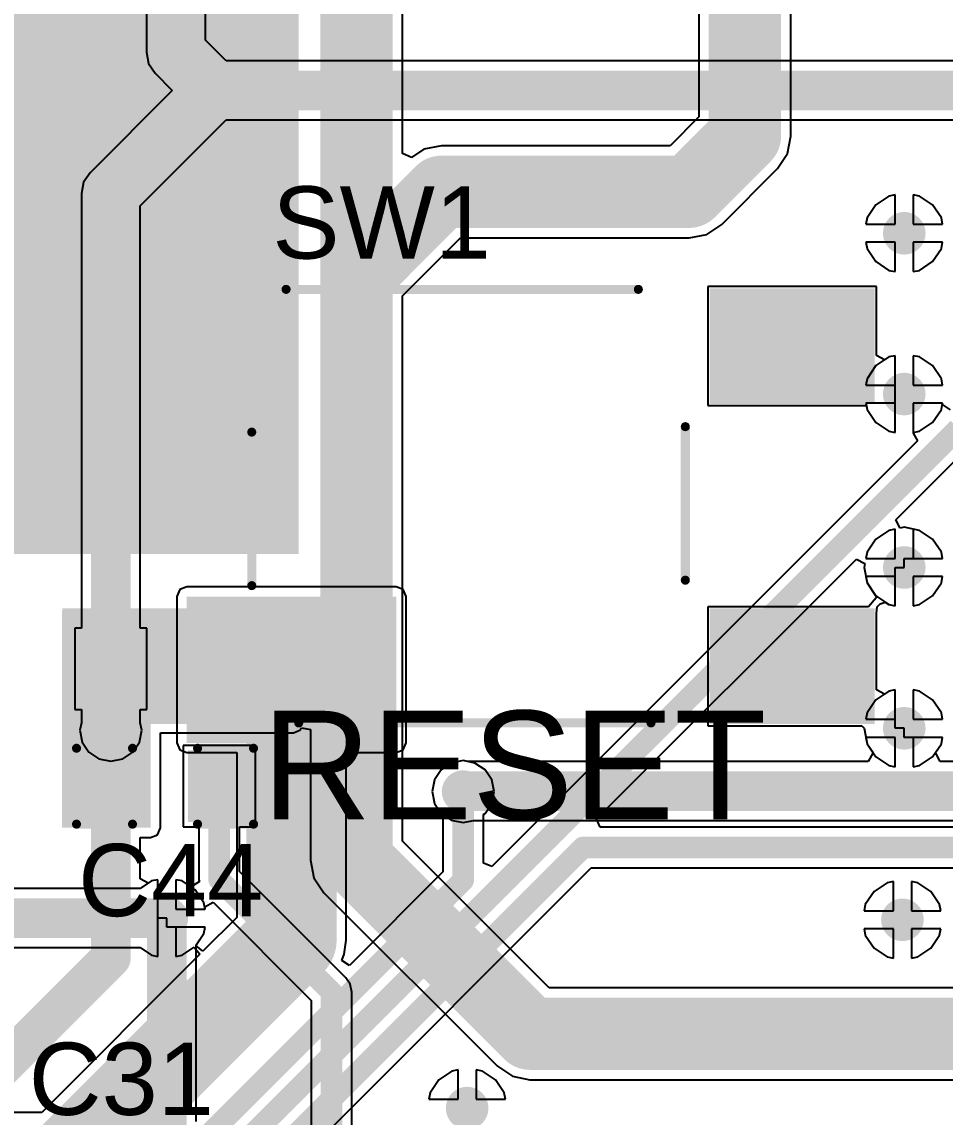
# Model space of a CAD drawing. Header units: millimetres. Extents: x -0.26 to 4.68, y -0.29 to 2.93.
# Drawn here: x 3.633 to 4.144, y 1.85 to 2.456 of the extents above; entities that cross this region are included whole.
import ezdxf

# ---------------------------------------------------------------- set-up
doc = ezdxf.new("R2010")
doc.units = ezdxf.units.MM
doc.header["$MEASUREMENT"] = 0
for name, color, linetype in [('BottomLayer', 5, 'Continuous'), ('BottomPaste', 16, 'Continuous'), ('BottomSolder', 6, 'Continuous'), ('TopLayer', 1, 'Continuous'), ('TopOverlay', 2, 'Continuous'), ('TopPaste', 8, 'Continuous'), ('TopSolder', 216, 'Continuous'), ('ViaHoleLayer', 16, 'Continuous')]:
    doc.layers.add(name, color=color, linetype=linetype)
doc.styles.add('Arial', font='', dxfattribs={"height": 0.2})
doc.styles.get('Arial').set_extended_font_data('Arial')

# ---------------------------------------------------------------- blocks, each defined once
blk = doc.blocks.new('TL3301NF160QG_33')
at = {"layer": 'TopLayer'}
for points in [[(-0.1374, 0.06063), (-0.22087, 0.06063), (-0.22087, 0.11654), (-0.1374, 0.11654)], [(0.22087, 0.06063), (0.1374, 0.06063), (0.1374, 0.11654), (0.22087, 0.11654)], [(-0.1374, -0.11654), (-0.22087, -0.11654), (-0.22087, -0.06063), (-0.1374, -0.06063)], [(0.22087, -0.11654), (0.1374, -0.11654), (0.1374, -0.06063), (0.22087, -0.06063)]]:
    blk.add_hatch(color=1, dxfattribs=at).paths.add_polyline_path(points)
at = {"layer": 'TopPaste'}
for points in [[(-0.1374, 0.06063), (-0.22087, 0.06063), (-0.22087, 0.11654), (-0.1374, 0.11654)], [(0.22087, 0.06063), (0.1374, 0.06063), (0.1374, 0.11654), (0.22087, 0.11654)], [(-0.1374, -0.11654), (-0.22087, -0.11654), (-0.22087, -0.06063), (-0.1374, -0.06063)], [(0.22087, -0.11654), (0.1374, -0.11654), (0.1374, -0.06063), (0.22087, -0.06063)]]:
    blk.add_hatch(color=8, dxfattribs=at).paths.add_polyline_path(points)
at = {"layer": 'TopSolder'}
for points in [[(-0.1334, 0.05663), (-0.22487, 0.05663), (-0.22487, 0.12054), (-0.1334, 0.12054)], [(0.22487, 0.05663), (0.1334, 0.05663), (0.1334, 0.12054), (0.22487, 0.12054)], [(-0.1334, -0.12054), (-0.22487, -0.12054), (-0.22487, -0.05663), (-0.1334, -0.05663)], [(0.22487, -0.12054), (0.1334, -0.12054), (0.1334, -0.05663), (0.22487, -0.05663)]]:
    blk.add_hatch(color=216, dxfattribs=at).paths.add_polyline_path(points)
at = {"layer": 'TopOverlay'}
for points, const_width in [([(-0.188, 0.129), (-0.183, 0.124)], 0.00787), ([(-0.188, 0.129), (-0.178, 0.129)], 0.00787), ([(-0.183, 0.124), (-0.178, 0.129)], 0.00787), ([(-0.101, 0.12), (0.094, 0.12)], 0.005), ([(-0.12, -0.044), (-0.12, 0.041)], 0.005), ([(0.12, -0.041), (0.12, 0.044)], 0.005), ([(-0.094, -0.12), (0.101, -0.12)], 0.005)]:
    blk.add_lwpolyline(points, dxfattribs=dict(at, const_width=const_width))
for points, const_width in [([(-0.18997, 0.129, 1), (-0.18603, 0.129, 1)], 0.00394), ([(-0.18997, 0.129, 1), (-0.18603, 0.129, 1)], 0.00394), ([(-0.18497, 0.124, 1), (-0.18103, 0.124, 1)], 0.00394), ([(-0.18497, 0.124, 1), (-0.18103, 0.124, 1)], 0.00394), ([(-0.17997, 0.129, 1), (-0.17603, 0.129, 1)], 0.00394), ([(-0.17997, 0.129, 1), (-0.17603, 0.129, 1)], 0.00394), ([(-0.10225, 0.12, 1), (-0.09975, 0.12, 1)], 0.0025), ([(0.09275, 0.12, 1), (0.09525, 0.12, 1)], 0.0025), ([(-0.12125, 0.041, 1), (-0.11875, 0.041, 1)], 0.0025), ([(0.11875, 0.044, 1), (0.12125, 0.044, 1)], 0.0025), ([(-0.12125, -0.044, 1), (-0.11875, -0.044, 1)], 0.0025), ([(0.11875, -0.041, 1), (0.12125, -0.041, 1)], 0.0025), ([(-0.09525, -0.12, 1), (-0.09275, -0.12, 1)], 0.0025), ([(0.09975, -0.12, 1), (0.10225, -0.12, 1)], 0.0025)]:
    blk.add_lwpolyline(points, format="xyb", close=True, dxfattribs=dict(at, const_width=const_width))
blk = doc.blocks.new('R___0603_B_46')
at = {"layer": 'BottomLayer'}
for points in [[(-0.045, -0.0175), (-0.045, 0.0175), (-0.015, 0.0175), (-0.015, -0.0175)], [(0.015, -0.0175), (0.015, 0.0175), (0.045, 0.0175), (0.045, -0.0175)]]:
    blk.add_hatch(color=5, dxfattribs=at).paths.add_polyline_path(points)
at = {"layer": 'BottomPaste'}
for points in [[(-0.045, -0.0175), (-0.045, 0.0175), (-0.015, 0.0175), (-0.015, -0.0175)], [(0.015, -0.0175), (0.015, 0.0175), (0.045, 0.0175), (0.045, -0.0175)]]:
    blk.add_hatch(color=16, dxfattribs=at).paths.add_polyline_path(points)
at = {"layer": 'BottomSolder'}
for points in [[(-0.049, -0.0215), (-0.049, 0.0215), (-0.011, 0.0215), (-0.011, -0.0215)], [(0.011, -0.0215), (0.011, 0.0215), (0.049, 0.0215), (0.049, -0.0215)]]:
    blk.add_hatch(color=6, dxfattribs=at).paths.add_polyline_path(points)
blk = doc.blocks.new('C___0603_158')
at = {"layer": 'TopLayer'}
for points in [[(-0.015, 0.0175), (-0.015, -0.0175), (-0.045, -0.0175), (-0.045, 0.0175)], [(0.045, 0.0175), (0.045, -0.0175), (0.015, -0.0175), (0.015, 0.0175)]]:
    blk.add_hatch(color=1, dxfattribs=at).paths.add_polyline_path(points)
at = {"layer": 'TopPaste'}
for points in [[(-0.015, 0.0175), (-0.015, -0.0175), (-0.045, -0.0175), (-0.045, 0.0175)], [(0.045, 0.0175), (0.045, -0.0175), (0.015, -0.0175), (0.015, 0.0175)]]:
    blk.add_hatch(color=8, dxfattribs=at).paths.add_polyline_path(points)
at = {"layer": 'TopSolder'}
for points in [[(-0.01264, 0.01986), (-0.01264, -0.01986), (-0.04736, -0.01986), (-0.04736, 0.01986)], [(0.04736, 0.01986), (0.04736, -0.01986), (0.01264, -0.01986), (0.01264, 0.01986)]]:
    blk.add_hatch(color=216, dxfattribs=at).paths.add_polyline_path(points)
at = {"layer": 'TopOverlay', "const_width": 0.005}
for points in [[(-0.049, 0.021), (-0.049, -0.021)], [(-0.018, 0.021), (-0.049, 0.021)], [(0.049, 0.021), (0.018, 0.021)], [(0.049, 0.021), (0.049, -0.021)], [(-0.018, -0.021), (-0.049, -0.021)], [(0.049, -0.021), (0.018, -0.021)]]:
    blk.add_lwpolyline(points, dxfattribs=at)
at = {"layer": 'TopOverlay', "const_width": 0.0025}
for points in [[(-0.05025, 0.021, 1), (-0.04775, 0.021, 1)], [(-0.05025, 0.021, 1), (-0.04775, 0.021, 1)], [(-0.01925, 0.021, 1), (-0.01675, 0.021, 1)], [(0.01675, 0.021, 1), (0.01925, 0.021, 1)], [(0.04775, 0.021, 1), (0.05025, 0.021, 1)], [(0.04775, 0.021, 1), (0.05025, 0.021, 1)], [(-0.05025, -0.021, 1), (-0.04775, -0.021, 1)], [(-0.05025, -0.021, 1), (-0.04775, -0.021, 1)], [(-0.01925, -0.021, 1), (-0.01675, -0.021, 1)], [(0.01675, -0.021, 1), (0.01925, -0.021, 1)], [(0.04775, -0.021, 1), (0.05025, -0.021, 1)], [(0.04775, -0.021, 1), (0.05025, -0.021, 1)]]:
    blk.add_lwpolyline(points, format="xyb", close=True, dxfattribs=at)

msp = doc.modelspace()

# ---------------------------------------------------------------- hatches: boundary and pattern name
at = {"layer": 'BottomLayer'}
h = msp.add_hatch(color=5, dxfattribs=at)
edge = h.paths.add_edge_path()
edge.add_arc((4.121, 2.339), 0.01181, 0, 360)
h = msp.add_hatch(color=5, dxfattribs=at)
edge = h.paths.add_edge_path()
edge.add_arc((4.121, 2.25), 0.01181, 0, 360)
h = msp.add_hatch(color=5, dxfattribs=at)
edge = h.paths.add_edge_path()
edge.add_arc((4.121, 2.154), 0.01181, 0, 360)
msp.add_hatch(color=5, dxfattribs=at).paths.add_polyline_path([(3.72382, 2.05695), (3.83982, 2.05695), (3.83982, 2.13795), (3.72382, 2.13795)])
h = msp.add_hatch(color=5, dxfattribs=at)
edge = h.paths.add_edge_path()
edge.add_arc((3.81782, 2.10795), 0.01181, 0, 360)
h = msp.add_hatch(color=5, dxfattribs=at)
edge = h.paths.add_edge_path()
edge.add_arc((3.81782, 2.07995), 0.01181, 0, 360)
h = msp.add_hatch(color=5, dxfattribs=at)
edge = h.paths.add_edge_path()
edge.add_arc((3.68182, 2.06395), 0.01181, 0, 360)
h = msp.add_hatch(color=5, dxfattribs=at)
edge = h.paths.add_edge_path()
edge.add_arc((4.121, 2.065), 0.01181, 0, 360)
h = msp.add_hatch(color=5, dxfattribs=at)
edge = h.paths.add_edge_path()
edge.add_arc((3.87682, 2.02995), 0.01181, 0, 360)
h = msp.add_hatch(color=5, dxfattribs=at)
edge = h.paths.add_edge_path()
edge.add_arc((3.71282, 1.95995), 0.01181, 0, 360)
h = msp.add_hatch(color=5, dxfattribs=at)
edge = h.paths.add_edge_path()
edge.add_arc((4.12, 1.959), 0.01181, 0, 360)
h = msp.add_hatch(color=5, dxfattribs=at)
edge = h.paths.add_edge_path()
edge.add_arc((3.87905, 1.85477), 0.01181, 0, 360)
at = {"layer": 'BottomSolder'}
h = msp.add_hatch(color=6, dxfattribs=at)
edge = h.paths.add_edge_path()
edge.add_arc((4.121, 2.339), 0.00591, 0, 360)
h = msp.add_hatch(color=6, dxfattribs=at)
edge = h.paths.add_edge_path()
edge.add_arc((4.121, 2.25), 0.00591, 0, 360)
h = msp.add_hatch(color=6, dxfattribs=at)
edge = h.paths.add_edge_path()
edge.add_arc((4.121, 2.154), 0.00591, 0, 360)
h = msp.add_hatch(color=6, dxfattribs=at)
edge = h.paths.add_edge_path()
edge.add_arc((3.81782, 2.10795), 0.00591, 0, 360)
h = msp.add_hatch(color=6, dxfattribs=at)
edge = h.paths.add_edge_path()
edge.add_arc((3.81782, 2.07995), 0.00591, 0, 360)
h = msp.add_hatch(color=6, dxfattribs=at)
edge = h.paths.add_edge_path()
edge.add_arc((3.68182, 2.06395), 0.00591, 0, 360)
h = msp.add_hatch(color=6, dxfattribs=at)
edge = h.paths.add_edge_path()
edge.add_arc((4.121, 2.065), 0.00591, 0, 360)
h = msp.add_hatch(color=6, dxfattribs=at)
edge = h.paths.add_edge_path()
edge.add_arc((3.87682, 2.02995), 0.00591, 0, 360)
h = msp.add_hatch(color=6, dxfattribs=at)
edge = h.paths.add_edge_path()
edge.add_arc((3.71282, 1.95995), 0.00591, 0, 360)
h = msp.add_hatch(color=6, dxfattribs=at)
edge = h.paths.add_edge_path()
edge.add_arc((4.12, 1.959), 0.00591, 0, 360)
h = msp.add_hatch(color=6, dxfattribs=at)
edge = h.paths.add_edge_path()
edge.add_arc((3.87905, 1.85477), 0.00591, 0, 360)
at = {"layer": 'TopLayer'}
for points in [[(3.45482, 2.16152), (3.78582, 2.16152), (3.78582, 2.53495), (3.45482, 2.53495)], [(3.65482, 2.06795), (3.783, 2.06795), (3.783, 2.12995), (3.65482, 2.12995)], [(3.65482, 2.00995), (3.70382, 2.00995), (3.70382, 2.07695), (3.65482, 2.07695)]]:
    msp.add_hatch(color=1, dxfattribs=at).paths.add_polyline_path(points)
h = msp.add_hatch(color=1, dxfattribs=at)
edge = h.paths.add_edge_path()
edge.add_arc((4.121, 2.339), 0.01181, 0, 360)
h = msp.add_hatch(color=1, dxfattribs=at)
edge = h.paths.add_edge_path()
edge.add_arc((4.121, 2.25), 0.01181, 0, 360)
h = msp.add_hatch(color=1, dxfattribs=at)
edge = h.paths.add_edge_path()
edge.add_arc((4.121, 2.154), 0.01181, 0, 360)
h = msp.add_hatch(color=1, dxfattribs=at)
edge = h.paths.add_edge_path()
edge.add_arc((3.81782, 2.10795), 0.01181, 0, 360)
h = msp.add_hatch(color=1, dxfattribs=at)
edge = h.paths.add_edge_path()
edge.add_arc((3.81782, 2.07995), 0.01181, 0, 360)
h = msp.add_hatch(color=1, dxfattribs=at)
edge = h.paths.add_edge_path()
edge.add_arc((3.68182, 2.06395), 0.01181, 0, 360)
h = msp.add_hatch(color=1, dxfattribs=at)
edge = h.paths.add_edge_path()
edge.add_arc((4.121, 2.065), 0.01181, 0, 360)
h = msp.add_hatch(color=1, dxfattribs=at)
edge = h.paths.add_edge_path()
edge.add_arc((3.87682, 2.02995), 0.01181, 0, 360)
h = msp.add_hatch(color=1, dxfattribs=at)
edge = h.paths.add_edge_path()
edge.add_arc((3.71282, 1.95995), 0.01181, 0, 360)
h = msp.add_hatch(color=1, dxfattribs=at)
edge = h.paths.add_edge_path()
edge.add_arc((4.12, 1.959), 0.01181, 0, 360)
h = msp.add_hatch(color=1, dxfattribs=at)
edge = h.paths.add_edge_path()
edge.add_arc((3.87905, 1.85477), 0.01181, 0, 360)
at = {"layer": 'TopSolder'}
h = msp.add_hatch(color=216, dxfattribs=at)
edge = h.paths.add_edge_path()
edge.add_arc((4.121, 2.339), 0.00591, 0, 360)
h = msp.add_hatch(color=216, dxfattribs=at)
edge = h.paths.add_edge_path()
edge.add_arc((4.121, 2.25), 0.00591, 0, 360)
h = msp.add_hatch(color=216, dxfattribs=at)
edge = h.paths.add_edge_path()
edge.add_arc((4.121, 2.154), 0.00591, 0, 360)
h = msp.add_hatch(color=216, dxfattribs=at)
edge = h.paths.add_edge_path()
edge.add_arc((3.81782, 2.10795), 0.00591, 0, 360)
h = msp.add_hatch(color=216, dxfattribs=at)
edge = h.paths.add_edge_path()
edge.add_arc((3.81782, 2.07995), 0.00591, 0, 360)
h = msp.add_hatch(color=216, dxfattribs=at)
edge = h.paths.add_edge_path()
edge.add_arc((3.68182, 2.06395), 0.00591, 0, 360)
h = msp.add_hatch(color=216, dxfattribs=at)
edge = h.paths.add_edge_path()
edge.add_arc((4.121, 2.065), 0.00591, 0, 360)
h = msp.add_hatch(color=216, dxfattribs=at)
edge = h.paths.add_edge_path()
edge.add_arc((3.87682, 2.02995), 0.00591, 0, 360)
h = msp.add_hatch(color=216, dxfattribs=at)
edge = h.paths.add_edge_path()
edge.add_arc((3.71282, 1.95995), 0.00591, 0, 360)
h = msp.add_hatch(color=216, dxfattribs=at)
edge = h.paths.add_edge_path()
edge.add_arc((4.12, 1.959), 0.00591, 0, 360)
h = msp.add_hatch(color=216, dxfattribs=at)
edge = h.paths.add_edge_path()
edge.add_arc((3.87905, 1.85477), 0.00591, 0, 360)
at = {"layer": 'ViaHoleLayer'}
h = msp.add_hatch(color=16, dxfattribs=at)
edge = h.paths.add_edge_path()
edge.add_arc((4.121, 2.339), 0.00591, 0, 360)
h = msp.add_hatch(color=16, dxfattribs=at)
edge = h.paths.add_edge_path()
edge.add_arc((4.121, 2.25), 0.00591, 0, 360)
h = msp.add_hatch(color=16, dxfattribs=at)
edge = h.paths.add_edge_path()
edge.add_arc((4.121, 2.154), 0.00591, 0, 360)
h = msp.add_hatch(color=16, dxfattribs=at)
edge = h.paths.add_edge_path()
edge.add_arc((3.81782, 2.10795), 0.00591, 0, 360)
h = msp.add_hatch(color=16, dxfattribs=at)
edge = h.paths.add_edge_path()
edge.add_arc((3.81782, 2.07995), 0.00591, 0, 360)
h = msp.add_hatch(color=16, dxfattribs=at)
edge = h.paths.add_edge_path()
edge.add_arc((3.68182, 2.06395), 0.00591, 0, 360)
h = msp.add_hatch(color=16, dxfattribs=at)
edge = h.paths.add_edge_path()
edge.add_arc((4.121, 2.065), 0.00591, 0, 360)
h = msp.add_hatch(color=16, dxfattribs=at)
edge = h.paths.add_edge_path()
edge.add_arc((3.87682, 2.02995), 0.00591, 0, 360)
h = msp.add_hatch(color=16, dxfattribs=at)
edge = h.paths.add_edge_path()
edge.add_arc((3.71282, 1.95995), 0.00591, 0, 360)
h = msp.add_hatch(color=16, dxfattribs=at)
edge = h.paths.add_edge_path()
edge.add_arc((4.12, 1.959), 0.00591, 0, 360)
h = msp.add_hatch(color=16, dxfattribs=at)
edge = h.paths.add_edge_path()
edge.add_arc((3.87905, 1.85477), 0.00591, 0, 360)

# ---------------------------------------------------------------- linework, layer by layer
at = {"layer": 'BottomLayer'}
for p, q in [((3.70151, 2.59783), (3.70151, 2.43917)), ((3.73414, 2.44592), (3.73414, 2.50814)), ((3.74569, 2.43437), (3.73414, 2.44592)), ((3.70151, 2.43917), (3.70275, 2.43292)), ((3.70275, 2.43292), (3.70629, 2.42763)), ((4.38471, 2.43437), (3.74569, 2.43437)), ((3.70629, 2.42763), (3.71586, 2.41806)), ((3.71586, 2.41806), (3.67029, 2.37248)), ((3.69814, 2.35419), (3.74569, 2.40174)), ((3.74569, 2.40174), (4.37796, 2.40174)), ((3.67029, 2.37248), (3.66675, 2.36719)), ((3.66675, 2.36719), (3.66551, 2.36095)), ((3.66551, 2.36095), (3.66551, 2.12045)), ((4.11249, 2.35955), (4.10528, 2.35472)), ((4.116, 2.36024), (4.11249, 2.35955)), ((4.116, 2.344), (4.116, 2.36024)), ((4.12951, 2.35955), (4.126, 2.36024)), ((4.126, 2.36024), (4.126, 2.344)), ((4.13672, 2.35472), (4.12951, 2.35955)), ((3.69814, 2.12045), (3.69814, 2.35419)), ((4.10528, 2.35472), (4.10045, 2.34751)), ((4.14155, 2.34751), (4.13672, 2.35472)), ((4.10045, 2.34751), (4.09976, 2.344)), ((4.14224, 2.344), (4.14155, 2.34751)), ((4.09976, 2.344), (4.116, 2.344)), ((4.126, 2.344), (4.14224, 2.344)), ((4.116, 2.334), (4.09976, 2.334)), ((4.09976, 2.334), (4.10045, 2.33049)), ((4.116, 2.31776), (4.116, 2.334)), ((4.14224, 2.334), (4.126, 2.334)), ((4.126, 2.334), (4.126, 2.31776)), ((4.14155, 2.33049), (4.14224, 2.334)), ((4.10045, 2.33049), (4.10528, 2.32328)), ((4.13672, 2.32328), (4.14155, 2.33049)), ((4.10528, 2.32328), (4.11249, 2.31845)), ((4.12951, 2.31845), (4.13672, 2.32328)), ((4.11249, 2.31845), (4.116, 2.31776)), ((4.126, 2.31776), (4.12951, 2.31845)), ((4.11249, 2.27055), (4.10528, 2.26572)), ((4.116, 2.27124), (4.11249, 2.27055)), ((4.116, 2.255), (4.116, 2.27124)), ((4.12951, 2.27055), (4.126, 2.27124)), ((4.126, 2.27124), (4.126, 2.255)), ((4.13672, 2.26572), (4.12951, 2.27055)), ((4.10528, 2.26572), (4.10045, 2.25851)), ((4.14155, 2.25851), (4.13672, 2.26572)), ((4.10045, 2.25851), (4.09976, 2.255)), ((4.09976, 2.255), (4.116, 2.255)), ((4.126, 2.255), (4.14224, 2.255)), ((4.14224, 2.255), (4.14155, 2.25851)), ((4.116, 2.245), (4.09976, 2.245)), ((4.09976, 2.245), (4.10045, 2.24149)), ((4.116, 2.22876), (4.116, 2.245)), ((4.14224, 2.245), (4.126, 2.245)), ((4.126, 2.245), (4.126, 2.22841)), ((4.14209, 2.24425), (4.14224, 2.245)), ((4.14659, 2.24124), (4.14209, 2.24425)), ((4.10045, 2.24149), (4.10528, 2.23428)), ((4.10528, 2.23428), (4.11249, 2.22945)), ((4.11249, 2.22945), (4.116, 2.22876)), ((4.126, 2.22841), (4.1283, 2.22411)), ((4.1283, 2.22411), (3.89266, 1.98848)), ((4.11631, 2.1804), (4.15564, 2.21973)), ((4.11877, 2.17579), (4.11631, 2.1804)), ((4.121, 2.17624), (4.11877, 2.17579)), ((4.12951, 2.17455), (4.121, 2.17624)), ((4.13672, 2.16972), (4.12951, 2.17455)), ((4.14155, 2.16251), (4.13672, 2.16972)), ((3.95074, 2.01483), (4.0946, 2.15869)), ((4.0946, 2.15869), (4.09921, 2.15623)), ((4.121, 2.154), (4.121, 2.159)), ((4.121, 2.159), (4.14224, 2.159)), ((4.14224, 2.159), (4.14155, 2.16251)), ((4.09921, 2.15623), (4.09876, 2.154)), ((4.09876, 2.154), (4.10045, 2.14549)), ((4.116, 2.13276), (4.116, 2.154)), ((4.116, 2.154), (4.121, 2.154)), ((4.14224, 2.149), (4.126, 2.149)), ((4.126, 2.149), (4.126, 2.13276)), ((4.14155, 2.14549), (4.14224, 2.149)), ((3.72, 2.14178), (3.71841, 2.13795)), ((3.72382, 2.14336), (3.72, 2.14178)), ((3.83982, 2.14336), (3.72382, 2.14336)), ((3.84365, 2.14178), (3.83982, 2.14336)), ((3.84523, 2.13795), (3.84365, 2.14178)), ((4.10045, 2.14549), (4.10528, 2.13828)), ((4.13672, 2.13828), (4.14155, 2.14549)), ((3.71841, 2.13795), (3.71841, 2.05695)), ((3.84523, 2.05695), (3.84523, 2.13795)), ((4.10528, 2.13828), (4.11249, 2.13345)), ((4.12951, 2.13345), (4.13672, 2.13828)), ((4.11249, 2.13345), (4.116, 2.13276)), ((4.126, 2.13276), (4.12951, 2.13345)), ((3.66551, 2.12045), (3.66182, 2.12045)), ((3.66182, 2.12045), (3.66182, 2.07545)), ((3.70182, 2.12045), (3.69814, 2.12045)), ((3.70182, 2.07545), (3.70182, 2.12045)), ((4.11249, 2.08555), (4.10528, 2.08072)), ((4.116, 2.08624), (4.11249, 2.08555)), ((4.116, 2.07), (4.116, 2.08624)), ((4.12951, 2.08555), (4.126, 2.08624)), ((4.126, 2.08624), (4.126, 2.07)), ((4.13672, 2.08072), (4.12951, 2.08555)), ((4.10528, 2.08072), (4.10045, 2.07351)), ((4.14155, 2.07351), (4.13672, 2.08072)), ((3.66182, 2.07545), (3.66551, 2.07545)), ((3.66551, 2.07545), (3.66551, 2.06811)), ((3.69814, 2.06811), (3.69814, 2.07545)), ((3.69814, 2.07545), (3.70182, 2.07545)), ((4.10045, 2.07351), (4.09976, 2.07)), ((4.14224, 2.07), (4.14155, 2.07351)), ((3.66551, 2.06811), (3.66468, 2.06395)), ((3.69896, 2.06395), (3.69814, 2.06811)), ((4.09976, 2.07), (4.116, 2.07)), ((4.126, 2.07), (4.14224, 2.07)), ((3.66468, 2.06395), (3.66599, 2.05739)), ((3.69766, 2.05739), (3.69896, 2.06395)), ((3.66599, 2.05739), (3.6697, 2.05183)), ((3.69394, 2.05183), (3.69766, 2.05739)), ((3.71841, 2.05695), (3.72, 2.05312)), ((3.84365, 2.05312), (3.84523, 2.05695)), ((4.116, 2.06), (4.09976, 2.06)), ((4.09976, 2.06), (4.10045, 2.05649)), ((4.10045, 2.05649), (4.10528, 2.04928)), ((4.116, 2.04376), (4.116, 2.06)), ((4.14224, 2.06), (4.126, 2.06)), ((4.126, 2.06), (4.126, 2.04376)), ((4.13672, 2.04928), (4.14155, 2.05649)), ((4.14155, 2.05649), (4.14224, 2.06)), ((3.6697, 2.05183), (3.67526, 2.04811)), ((3.68838, 2.04811), (3.69394, 2.05183)), ((3.72, 2.05312), (3.72382, 2.05154)), ((3.72382, 2.05154), (3.75156, 2.05154)), ((3.75156, 2.05154), (3.75156, 1.96036)), ((3.81208, 1.94782), (3.81208, 2.05154)), ((3.81208, 2.05154), (3.83982, 2.05154)), ((3.83982, 2.05154), (3.84365, 2.05312)), ((4.10528, 2.04928), (4.11249, 2.04445)), ((4.12951, 2.04445), (4.13672, 2.04928)), ((3.67526, 2.04811), (3.68182, 2.04681)), ((3.68182, 2.04681), (3.68838, 2.04811)), ((3.87026, 2.04578), (3.8647, 2.04207)), ((3.87682, 2.04709), (3.87026, 2.04578)), ((3.88338, 2.04578), (3.87682, 2.04709)), ((3.88894, 2.04207), (3.88338, 2.04578)), ((4.11249, 2.04445), (4.116, 2.04376)), ((4.126, 2.04376), (4.12951, 2.04445)), ((3.8647, 2.04207), (3.86099, 2.03651)), ((3.89266, 2.03651), (3.88894, 2.04207)), ((3.86099, 2.03651), (3.85968, 2.02995)), ((3.89396, 2.02995), (3.89266, 2.03651)), ((3.85968, 2.02995), (3.86099, 2.02339)), ((3.89266, 2.02339), (3.89396, 2.02995)), ((3.86099, 2.02339), (3.8647, 2.01783)), ((3.88894, 2.01783), (3.89266, 2.02339)), ((3.8647, 2.01783), (3.86561, 2.01722)), ((3.86561, 2.01722), (3.86561, 1.98547)), ((3.88804, 2.01722), (3.88894, 2.01783)), ((3.88804, 1.99039), (3.88804, 2.01722)), ((3.95265, 2.01022), (3.95074, 2.01483)), ((4.2351, 2.01022), (3.95265, 2.01022)), ((3.89266, 1.98848), (3.88804, 1.99039)), ((3.79004, 1.83009), (3.94773, 1.98778)), ((3.86561, 1.98547), (3.81387, 1.93373)), ((3.94773, 1.98778), (4.44251, 1.98778)), ((3.69798, 1.97626), (3.62186, 1.97626)), ((3.70431, 1.98049), (3.69798, 1.97626)), ((3.70782, 1.98119), (3.70431, 1.98049)), ((3.70782, 1.95995), (3.70782, 1.98119)), ((3.72133, 1.98049), (3.71782, 1.98119)), ((3.71782, 1.98119), (3.71782, 1.96495)), ((3.72855, 1.97567), (3.72133, 1.98049)), ((4.11149, 1.97955), (4.10428, 1.97472)), ((4.115, 1.98024), (4.11149, 1.97955)), ((4.115, 1.964), (4.115, 1.98024)), ((4.12851, 1.97955), (4.125, 1.98024)), ((4.125, 1.98024), (4.125, 1.964)), ((4.13572, 1.97472), (4.12851, 1.97955)), ((3.73337, 1.96846), (3.72855, 1.97567)), ((4.10428, 1.97472), (4.09945, 1.96751)), ((4.14055, 1.96751), (4.13572, 1.97472)), ((3.71782, 1.96495), (3.73407, 1.96495)), ((3.73407, 1.96495), (3.73337, 1.96846)), ((4.09945, 1.96751), (4.09876, 1.964)), ((4.14124, 1.964), (4.14055, 1.96751)), ((3.70782, 1.9387), (3.70782, 1.95995)), ((3.75156, 1.96036), (3.73281, 1.9416)), ((4.09876, 1.964), (4.115, 1.964)), ((4.125, 1.964), (4.14124, 1.964)), ((3.73407, 1.95495), (3.71782, 1.95495)), ((3.71782, 1.95495), (3.71782, 1.9387)), ((3.73337, 1.95144), (3.73407, 1.95495)), ((4.115, 1.954), (4.09876, 1.954)), ((4.09876, 1.954), (4.09945, 1.95049)), ((4.115, 1.93776), (4.115, 1.954)), ((4.14124, 1.954), (4.125, 1.954)), ((4.125, 1.954), (4.125, 1.93776)), ((4.14055, 1.95049), (4.14124, 1.954)), ((3.72893, 1.94479), (3.73079, 1.94758)), ((3.73079, 1.94758), (3.73337, 1.95144)), ((3.81105, 1.93999), (3.81208, 1.94782)), ((4.09945, 1.95049), (4.10428, 1.94328)), ((4.13572, 1.94328), (4.14055, 1.95049)), ((3.58567, 1.94364), (3.69798, 1.94364)), ((3.73117, 1.93996), (3.64362, 1.85241)), ((3.69798, 1.94364), (3.70431, 1.9394)), ((3.72133, 1.9394), (3.72798, 1.94385)), ((3.72798, 1.94385), (3.73117, 1.93996)), ((3.73281, 1.9416), (3.72893, 1.94479)), ((3.80963, 1.93656), (3.81105, 1.93999)), ((4.10428, 1.94328), (4.11149, 1.93845)), ((4.12851, 1.93845), (4.13572, 1.94328)), ((3.70431, 1.9394), (3.70782, 1.9387)), ((3.71782, 1.9387), (3.72133, 1.9394)), ((3.81387, 1.93373), (3.80963, 1.93656)), ((4.11149, 1.93845), (4.115, 1.93776)), ((4.125, 1.93776), (4.12851, 1.93845)), ((3.87054, 1.87532), (3.86333, 1.8705)), ((3.87405, 1.87601), (3.87054, 1.87532)), ((3.87405, 1.85977), (3.87405, 1.87601)), ((3.88756, 1.87532), (3.88405, 1.87601)), ((3.88405, 1.87601), (3.88405, 1.85977)), ((3.89478, 1.8705), (3.88756, 1.87532)), ((3.86333, 1.8705), (3.85851, 1.86328)), ((3.8996, 1.86328), (3.89478, 1.8705)), ((3.85851, 1.86328), (3.85781, 1.85977)), ((3.9003, 1.85977), (3.8996, 1.86328)), ((3.85781, 1.85977), (3.87405, 1.85977)), ((3.88405, 1.85977), (3.9003, 1.85977)), ((3.64362, 1.85241), (3.587, 1.85241))]:
    msp.add_line(p, q, dxfattribs=at)
for points, const_width in [([(3.71782, 2.43917), (3.71782, 2.63995)], 0.022), ([(3.71782, 2.43917), (3.73893, 2.41806)], 0.022), ([(3.68182, 2.36095), (3.73893, 2.41806)], 0.022), ([(3.73893, 2.41806), (4.38471, 2.41806)], 0.022), ([(3.68182, 2.09795), (3.68182, 2.36095)], 0.022), ([(3.75282, 1.83278), (4.15099, 2.23095)], 0.012), ([(3.68182, 2.064), (3.68182, 2.09795)], 0.022), ([(3.78182, 1.94782), (3.78182, 2.07695)], 0.05), ([(3.78182, 2.07695), (3.78482, 2.07995)], 0.04), ([(3.78482, 2.07995), (3.81782, 2.07995)], 0.04), ([(3.87682, 1.98082), (3.87682, 2.02995)], 0.012), ([(3.77882, 1.83474), (3.94308, 1.999)], 0.012), ([(3.94308, 1.999), (4.48287, 1.999)], 0.012), ([(3.72782, 1.83182), (3.87682, 1.98082)], 0.012), ([(3.57082, 1.95995), (3.71282, 1.95995)], 0.022), ([(3.618, 1.784), (3.78182, 1.94782)], 0.05)]:
    msp.add_lwpolyline(points, dxfattribs=dict(at, const_width=const_width))
for points, const_width in [([(3.71232, 2.43917, 1), (3.72332, 2.43917, 1)], 0.011), ([(3.71232, 2.43917, 1), (3.72332, 2.43917, 1)], 0.011), ([(3.73343, 2.41806, 1), (3.74443, 2.41806, 1)], 0.011), ([(3.73343, 2.41806, 1), (3.74443, 2.41806, 1)], 0.011), ([(3.73343, 2.41806, 1), (3.74443, 2.41806, 1)], 0.011), ([(3.67632, 2.36095, 1), (3.68732, 2.36095, 1)], 0.011), ([(3.67632, 2.36095, 1), (3.68732, 2.36095, 1)], 0.011), ([(3.67632, 2.09795, 1), (3.68732, 2.09795, 1)], 0.011), ([(3.67632, 2.09795, 1), (3.68732, 2.09795, 1)], 0.011), ([(3.76932, 2.07695, 1), (3.79432, 2.07695, 1)], 0.025), ([(3.77482, 2.07995, 1), (3.79482, 2.07995, 1)], 0.02), ([(3.77482, 2.07995, 1), (3.79482, 2.07995, 1)], 0.02), ([(3.80782, 2.07995, 1), (3.82782, 2.07995, 1)], 0.02), ([(3.77182, 2.07695, 1), (3.79182, 2.07695, 1)], 0.02), ([(3.67632, 2.064, 1), (3.68732, 2.064, 1)], 0.011), ([(3.87382, 2.02995, 1), (3.87982, 2.02995, 1)], 0.006), ([(3.94008, 1.999, 1), (3.94608, 1.999, 1)], 0.006), ([(3.94008, 1.999, 1), (3.94608, 1.999, 1)], 0.006), ([(3.87382, 1.98082, 1), (3.87982, 1.98082, 1)], 0.006), ([(3.87382, 1.98082, 1), (3.87982, 1.98082, 1)], 0.006), ([(3.70732, 1.95995, 1), (3.71832, 1.95995, 1)], 0.011), ([(3.76932, 1.94782, 1), (3.79432, 1.94782, 1)], 0.025), ([(3.76932, 1.94782, 1), (3.79432, 1.94782, 1)], 0.025)]:
    msp.add_lwpolyline(points, format="xyb", close=True, dxfattribs=dict(at, const_width=const_width))
at = {"layer": 'TopLayer'}
for p, q in [((4.05831, 2.39282), (4.05831, 2.79418)), ((4.00733, 2.78362), (4.00733, 2.40338)), ((3.84331, 2.38307), (3.84331, 2.60259)), ((4.00733, 2.40338), (3.99139, 2.38744)), ((4.05637, 2.38307), (4.05831, 2.39282)), ((3.84831, 2.38098), (3.84331, 2.38307)), ((3.85507, 2.3855), (3.84831, 2.38098)), ((3.86482, 2.38744), (3.85507, 2.3855)), ((3.99139, 2.38744), (3.86482, 2.38744)), ((4.05085, 2.3748), (4.05637, 2.38307)), ((4.01997, 2.34392), (4.05085, 2.3748)), ((4.11249, 2.35955), (4.10528, 2.35472)), ((4.116, 2.36024), (4.11249, 2.35955)), ((4.116, 2.344), (4.116, 2.36024)), ((4.12951, 2.35955), (4.126, 2.36024)), ((4.126, 2.36024), (4.126, 2.344)), ((4.13672, 2.35472), (4.12951, 2.35955)), ((4.10528, 2.35472), (4.10045, 2.34751)), ((4.14155, 2.34751), (4.13672, 2.35472)), ((4.10045, 2.34751), (4.09976, 2.344)), ((4.14224, 2.344), (4.14155, 2.34751)), ((4.0117, 2.3384), (4.01997, 2.34392)), ((4.09976, 2.344), (4.116, 2.344)), ((4.126, 2.344), (4.14224, 2.344)), ((3.84331, 2.30439), (3.87538, 2.33646)), ((3.87538, 2.33646), (4.00195, 2.33646)), ((4.00195, 2.33646), (4.0117, 2.3384)), ((4.116, 2.334), (4.09976, 2.334)), ((4.09976, 2.334), (4.10045, 2.33049)), ((4.116, 2.31776), (4.116, 2.334)), ((4.14224, 2.334), (4.126, 2.334)), ((4.126, 2.334), (4.126, 2.31776)), ((4.14155, 2.33049), (4.14224, 2.334)), ((4.10045, 2.33049), (4.10528, 2.32328)), ((4.13672, 2.32328), (4.14155, 2.33049)), ((4.10528, 2.32328), (4.11249, 2.31845)), ((4.12951, 2.31845), (4.13672, 2.32328)), ((4.11249, 2.31845), (4.116, 2.31776)), ((4.126, 2.31776), (4.12951, 2.31845)), ((3.84331, 2.10795), (3.84331, 2.30439)), ((4.10569, 2.30948), (4.01222, 2.30948)), ((4.01222, 2.30948), (4.01222, 2.24358)), ((4.10569, 2.2713), (4.10569, 2.30948)), ((4.1101, 2.26895), (4.10569, 2.2713)), ((4.11249, 2.27055), (4.1101, 2.26895)), ((4.116, 2.27124), (4.11249, 2.27055)), ((4.116, 2.25), (4.116, 2.27124)), ((4.12951, 2.27055), (4.126, 2.27124)), ((4.126, 2.27124), (4.126, 2.255)), ((4.13672, 2.26572), (4.12951, 2.27055)), ((4.14155, 2.25851), (4.13672, 2.26572)), ((4.126, 2.255), (4.14224, 2.255)), ((4.14224, 2.255), (4.14155, 2.25851)), ((4.116, 2.22876), (4.116, 2.25)), ((4.01222, 2.24358), (4.10004, 2.24358)), ((4.10004, 2.24358), (4.10045, 2.24149)), ((4.14224, 2.245), (4.126, 2.245)), ((4.126, 2.245), (4.126, 2.22876)), ((4.14155, 2.24149), (4.14224, 2.245)), ((4.10045, 2.24149), (4.10528, 2.23428)), ((4.13672, 2.23428), (4.14155, 2.24149)), ((4.10528, 2.23428), (4.11249, 2.22945)), ((4.12951, 2.22945), (4.13672, 2.23428)), ((4.11249, 2.22945), (4.116, 2.22876)), ((4.126, 2.22876), (4.12951, 2.22945)), ((4.11249, 2.17455), (4.10528, 2.16972)), ((4.116, 2.17524), (4.11249, 2.17455)), ((4.116, 2.159), (4.116, 2.17524)), ((4.12951, 2.17455), (4.126, 2.17524)), ((4.126, 2.17524), (4.126, 2.159)), ((4.13672, 2.16972), (4.12951, 2.17455)), ((4.10528, 2.16972), (4.10045, 2.16251)), ((4.14155, 2.16251), (4.13672, 2.16972)), ((4.10045, 2.16251), (4.09976, 2.159)), ((4.09976, 2.159), (4.116, 2.159)), ((4.126, 2.159), (4.14224, 2.159)), ((4.14224, 2.159), (4.14155, 2.16251)), ((4.116, 2.149), (4.09976, 2.149)), ((4.09976, 2.149), (4.10045, 2.14549)), ((4.116, 2.13276), (4.116, 2.149)), ((4.14224, 2.149), (4.126, 2.149)), ((4.126, 2.149), (4.126, 2.13276)), ((4.14155, 2.14549), (4.14224, 2.149)), ((4.10045, 2.14549), (4.10516, 2.13845)), ((4.13672, 2.13828), (4.14155, 2.14549)), ((4.10543, 2.13722), (4.10123, 2.13232)), ((4.10516, 2.13845), (4.10527, 2.13828)), ((4.10527, 2.13828), (4.10528, 2.13827)), ((4.10528, 2.13827), (4.10543, 2.13722)), ((4.10594, 2.13223), (4.10761, 2.13386)), ((4.10761, 2.13386), (4.11047, 2.13481)), ((4.11047, 2.13481), (4.11249, 2.13345)), ((4.12951, 2.13345), (4.13672, 2.13828)), ((4.10123, 2.13232), (4.01222, 2.13232)), ((4.01222, 2.13232), (4.01222, 2.06641)), ((4.10569, 2.12865), (4.10594, 2.13223)), ((4.10569, 2.12734), (4.10569, 2.12865)), ((4.11249, 2.13345), (4.116, 2.13276)), ((4.126, 2.13276), (4.12951, 2.13345)), ((4.10569, 2.0863), (4.10569, 2.12734)), ((3.84331, 2.07995), (3.84331, 2.10795)), ((4.1101, 2.08395), (4.10569, 2.0863)), ((4.11249, 2.08555), (4.1101, 2.08395)), ((4.116, 2.08624), (4.11249, 2.08555)), ((4.116, 2.065), (4.116, 2.08624)), ((4.12951, 2.08555), (4.126, 2.08624)), ((4.126, 2.08624), (4.126, 2.07)), ((4.13672, 2.08072), (4.12951, 2.08555)), ((3.84331, 2.00251), (3.84331, 2.07995)), ((4.14155, 2.07351), (4.13672, 2.08072)), ((4.14224, 2.07), (4.14155, 2.07351)), ((4.126, 2.07), (4.14224, 2.07)), ((3.70923, 2.00995), (3.70923, 2.06254)), ((3.70923, 2.06254), (3.783, 2.06254)), ((3.783, 2.06254), (3.78683, 2.06412)), ((3.78683, 2.06412), (3.78733, 2.06534)), ((3.78733, 2.06534), (3.79233, 2.06435)), ((3.79233, 2.06435), (3.79233, 1.99195)), ((4.01222, 2.06641), (4.0976, 2.06641)), ((4.0976, 2.06641), (4.09876, 2.065)), ((4.09876, 2.065), (4.10045, 2.05649)), ((4.121, 2.065), (4.116, 2.065)), ((4.121, 2.06), (4.121, 2.065)), ((3.76182, 2.05545), (3.72182, 2.05545)), ((3.72182, 2.05545), (3.72182, 2.01045)), ((3.76182, 2.01045), (3.76182, 2.05545)), ((4.10045, 2.05649), (4.10374, 2.05157)), ((4.14224, 2.06), (4.121, 2.06)), ((4.13826, 2.05157), (4.14155, 2.05649)), ((4.14155, 2.05649), (4.14224, 2.06)), ((4.10374, 2.05157), (4.10107, 2.04657)), ((4.14093, 2.04657), (4.13826, 2.05157)), ((3.87026, 2.04578), (3.8647, 2.04207)), ((3.87682, 2.04709), (3.87026, 2.04578)), ((3.87942, 2.04657), (3.87682, 2.04709)), ((4.10107, 2.04657), (3.87942, 2.04657)), ((4.24223, 2.04657), (4.14093, 2.04657)), ((3.8647, 2.04207), (3.86099, 2.03651)), ((3.86099, 2.03651), (3.85968, 2.02995)), ((3.85968, 2.02995), (3.86099, 2.02339)), ((3.86099, 2.02339), (3.8647, 2.01783)), ((3.8647, 2.01783), (3.87026, 2.01411)), ((3.87026, 2.01411), (3.87682, 2.01281)), ((3.87682, 2.01281), (3.88254, 2.01395)), ((3.88254, 2.01395), (4.23911, 2.01395)), ((3.70765, 2.00612), (3.70923, 2.00995)), ((3.72182, 2.01045), (3.73061, 2.01045)), ((3.73061, 2.01045), (3.73061, 1.98118)), ((3.75304, 1.98582), (3.75304, 2.01045)), ((3.75304, 2.01045), (3.76182, 2.01045)), ((3.69814, 1.98167), (3.69814, 2.00454)), ((3.69814, 2.00454), (3.70382, 2.00454)), ((3.70382, 2.00454), (3.70765, 2.00612)), ((3.92438, 1.92144), (3.84331, 2.00251)), ((3.79233, 1.99195), (3.79427, 1.98219)), ((3.81193, 1.92693), (3.75304, 1.98582)), ((3.79427, 1.98219), (3.7998, 1.97392)), ((3.70255, 1.97931), (3.69814, 1.98167)), ((3.70431, 1.98049), (3.70255, 1.97931)), ((3.70782, 1.98119), (3.70431, 1.98049)), ((3.70782, 1.95995), (3.70782, 1.98119)), ((3.72133, 1.98049), (3.71782, 1.98119)), ((3.71782, 1.98119), (3.71782, 1.96495)), ((3.72631, 1.97717), (3.72133, 1.98049)), ((3.73081, 1.98018), (3.72631, 1.97717)), ((3.73061, 1.98118), (3.73061, 1.98118)), ((3.73061, 1.98118), (3.73081, 1.98018)), ((4.11149, 1.97955), (4.10428, 1.97472)), ((4.115, 1.98024), (4.11149, 1.97955)), ((4.115, 1.964), (4.115, 1.98024)), ((4.12851, 1.97955), (4.125, 1.98024)), ((4.125, 1.98024), (4.125, 1.964)), ((4.13572, 1.97472), (4.12851, 1.97955)), ((3.7998, 1.97392), (3.8958, 1.87792)), ((4.10428, 1.97472), (4.09945, 1.96751)), ((4.14055, 1.96751), (4.13572, 1.97472)), ((3.71782, 1.96495), (3.73407, 1.96495)), ((3.7338, 1.96626), (3.73841, 1.96873)), ((3.73407, 1.96495), (3.7338, 1.96626)), ((3.73841, 1.96873), (3.79278, 1.91435)), ((4.09945, 1.96751), (4.09876, 1.964)), ((4.14124, 1.964), (4.14055, 1.96751)), ((3.71282, 1.95995), (3.70782, 1.95995)), ((3.71282, 1.95495), (3.71282, 1.95995)), ((4.09876, 1.964), (4.115, 1.964)), ((4.125, 1.964), (4.14124, 1.964)), ((3.73407, 1.95495), (3.71282, 1.95495)), ((3.73337, 1.95144), (3.73407, 1.95495)), ((4.115, 1.954), (4.09876, 1.954)), ((4.09876, 1.954), (4.09945, 1.95049)), ((4.115, 1.93776), (4.115, 1.954)), ((4.14124, 1.954), (4.125, 1.954)), ((4.125, 1.954), (4.125, 1.93776)), ((4.14055, 1.95049), (4.14124, 1.954)), ((3.72914, 1.9451), (3.73337, 1.95144)), ((4.09945, 1.95049), (4.10428, 1.94328)), ((4.13572, 1.94328), (4.14055, 1.95049)), ((3.72914, 1.84745), (3.72914, 1.9451)), ((4.10428, 1.94328), (4.11149, 1.93845)), ((4.12851, 1.93845), (4.13572, 1.94328)), ((4.11149, 1.93845), (4.115, 1.93776)), ((4.125, 1.93776), (4.12851, 1.93845)), ((3.81436, 1.92329), (3.81193, 1.92693)), ((3.81193, 1.92693), (3.81193, 1.92693)), ((3.81522, 1.919), (3.81436, 1.92329)), ((3.81522, 1.82072), (3.81522, 1.919)), ((4.29782, 1.92144), (3.92438, 1.92144)), ((3.79278, 1.91435), (3.79278, 1.82072)), ((3.87054, 1.87532), (3.86333, 1.8705)), ((3.87405, 1.87601), (3.87054, 1.87532)), ((3.87405, 1.85977), (3.87405, 1.87601)), ((3.88756, 1.87532), (3.88405, 1.87601)), ((3.88405, 1.87601), (3.88405, 1.85977)), ((3.89478, 1.8705), (3.88756, 1.87532)), ((3.8958, 1.87792), (3.90407, 1.8724)), ((3.86333, 1.8705), (3.85851, 1.86328)), ((3.8996, 1.86328), (3.89478, 1.8705)), ((3.90407, 1.8724), (3.91382, 1.87046)), ((3.91382, 1.87046), (4.29782, 1.87046)), ((3.85851, 1.86328), (3.85781, 1.85977)), ((3.9003, 1.85977), (3.8996, 1.86328)), ((3.85781, 1.85977), (3.87405, 1.85977)), ((3.88405, 1.85977), (3.9003, 1.85977))]:
    msp.add_line(p, q, dxfattribs=at)
for points, const_width in [([(4.03282, 2.39282), (4.03282, 2.79418)], 0.04), ([(3.81782, 2.31495), (3.81782, 2.63995)], 0.04), ([(4.00195, 2.36195), (4.03282, 2.39282)], 0.04), ([(3.81782, 2.31495), (3.86482, 2.36195)], 0.04), ([(3.86482, 2.36195), (4.00195, 2.36195)], 0.04), ([(3.81782, 2.10795), (3.81782, 2.31495)], 0.04), ([(3.81782, 2.07995), (3.81782, 2.10795)], 0.04), ([(3.81782, 1.99195), (3.81782, 2.07995)], 0.04), ([(3.68182, 1.93795), (3.68182, 2.03295)], 0.022), ([(3.74182, 1.98118), (3.74182, 2.03295)], 0.012), ([(3.87757, 2.03026), (4.24482, 2.03026)], 0.022), ([(3.81782, 1.99195), (3.91382, 1.89595)], 0.04), ([(3.74182, 1.98118), (3.804, 1.919)], 0.012), ([(3.71282, 1.81995), (3.71282, 1.95995)], 0.022), ([(3.60482, 1.86095), (3.68182, 1.93795)], 0.022), ([(3.804, 1.808), (3.804, 1.919)], 0.012), ([(3.91382, 1.89595), (4.29782, 1.89595)], 0.04)]:
    msp.add_lwpolyline(points, dxfattribs=dict(at, const_width=const_width))
for points, const_width in [([(4.02282, 2.39282, 1), (4.04282, 2.39282, 1)], 0.02), ([(4.02282, 2.39282, 1), (4.04282, 2.39282, 1)], 0.02), ([(3.85482, 2.36195, 1), (3.87482, 2.36195, 1)], 0.02), ([(3.85482, 2.36195, 1), (3.87482, 2.36195, 1)], 0.02), ([(3.99195, 2.36195, 1), (4.01195, 2.36195, 1)], 0.02), ([(3.99195, 2.36195, 1), (4.01195, 2.36195, 1)], 0.02), ([(3.80782, 2.31495, 1), (3.82782, 2.31495, 1)], 0.02), ([(3.80782, 2.31495, 1), (3.82782, 2.31495, 1)], 0.02), ([(3.80782, 2.31495, 1), (3.82782, 2.31495, 1)], 0.02), ([(3.80782, 2.10795, 1), (3.82782, 2.10795, 1)], 0.02), ([(3.80782, 2.10795, 1), (3.82782, 2.10795, 1)], 0.02), ([(3.80782, 2.07995, 1), (3.82782, 2.07995, 1)], 0.02), ([(3.80782, 2.07995, 1), (3.82782, 2.07995, 1)], 0.02), ([(3.67632, 2.03295, 1), (3.68732, 2.03295, 1)], 0.011), ([(3.73882, 2.03295, 1), (3.74482, 2.03295, 1)], 0.006), ([(3.87207, 2.03026, 1), (3.88307, 2.03026, 1)], 0.011), ([(3.80782, 1.99195, 1), (3.82782, 1.99195, 1)], 0.02), ([(3.80782, 1.99195, 1), (3.82782, 1.99195, 1)], 0.02), ([(3.73882, 1.98118, 1), (3.74482, 1.98118, 1)], 0.006), ([(3.73882, 1.98118, 1), (3.74482, 1.98118, 1)], 0.006), ([(3.70732, 1.95995, 1), (3.71832, 1.95995, 1)], 0.011), ([(3.67632, 1.93795, 1), (3.68732, 1.93795, 1)], 0.011), ([(3.67632, 1.93795, 1), (3.68732, 1.93795, 1)], 0.011), ([(3.801, 1.919, 1), (3.807, 1.919, 1)], 0.006), ([(3.801, 1.919, 1), (3.807, 1.919, 1)], 0.006), ([(3.90382, 1.89595, 1), (3.92382, 1.89595, 1)], 0.02), ([(3.90382, 1.89595, 1), (3.92382, 1.89595, 1)], 0.02)]:
    msp.add_lwpolyline(points, format="xyb", close=True, dxfattribs=dict(at, const_width=const_width))

# ---------------------------------------------------------------- block references
for name, p in [('TL3301NF160QG_33', (3.87982, 2.18795)), ('R___0603_B_46', (3.71182, 2.09795))]:
    msp.add_blockref(name, p)
at = {"rotation": 180}
msp.add_blockref('C___0603_158', (3.71182, 2.03295), dxfattribs=at)

# ---------------------------------------------------------------- texts
at = {"layer": 'TopOverlay', "style": 'Arial'}
for s, height, p in [('SW1', 0.04, (3.77117, 2.32496)), ('RESET', 0.06, (3.76541, 2.0147)), ('C44', 0.04, (3.66368, 1.96101)), ('C31', 0.04, (3.63635, 1.85101))]:
    msp.add_text(s, height=height, dxfattribs=at).set_placement(p)

doc.saveas('drawing.dxf')
